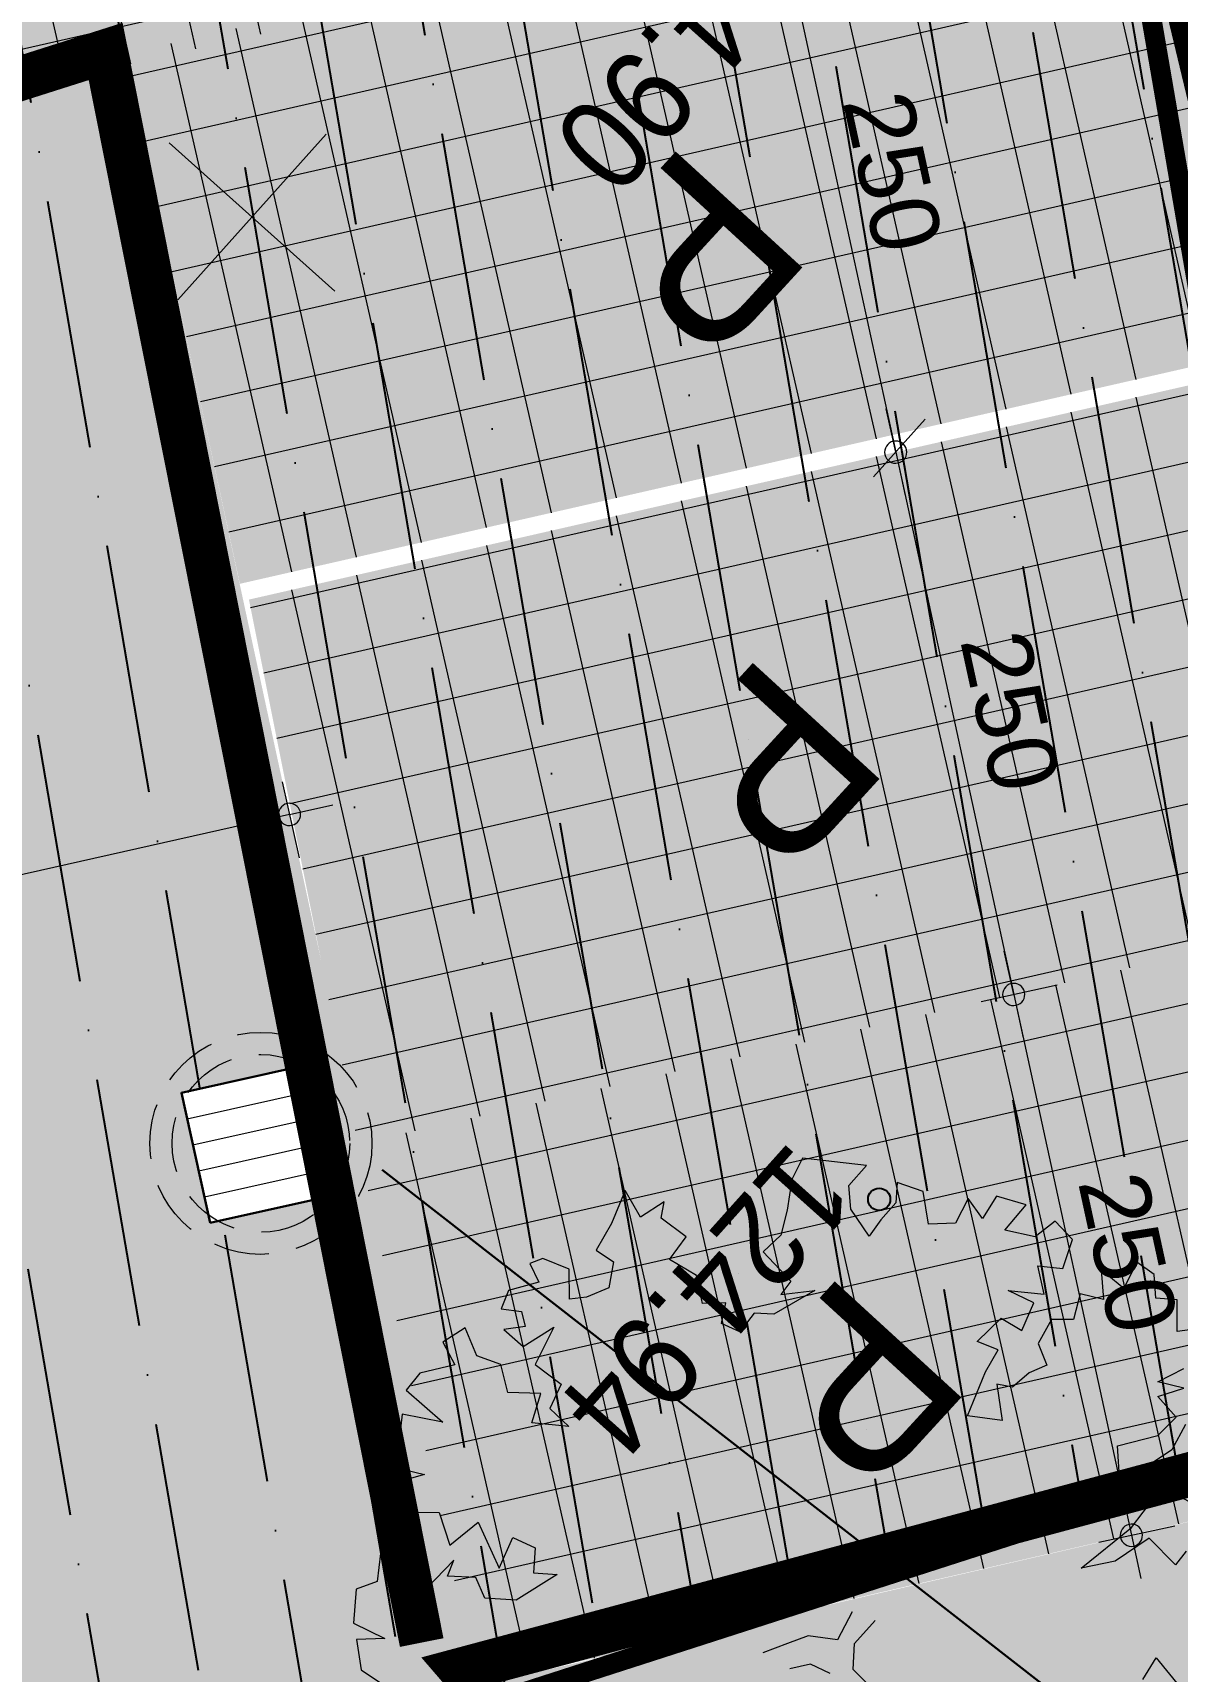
# Model space of a CAD drawing. Header units: metres. Extents: x -2858 to 512, y -1995 to 1252.
# Drawn here: x -413.8 to -408.64, y -76.17 to -68.79 of the extents above; entities that cross this region are included whole.
import ezdxf
from ezdxf import colors
from ezdxf.entities.mleader import LeaderData, LeaderLine
from ezdxf.enums import TextEntityAlignment as Align
from ezdxf.lldxf.tags import DXFTag
from ezdxf.math import Vec2, Vec3

# ---------------------------------------------------------------- set-up
doc = ezdxf.new("R2010")
doc.units = ezdxf.units.M
doc.header["$PDMODE"] = 33
doc.header["$PDSIZE"] = 0.1
doc.linetypes.add('CACHE', pattern=[0.375, 0.25, -0.125])
doc.linetypes.add('Grille', pattern=[0.8, 0.4, -0.4])
for name, color, linetype in [('--ui- Rsx Humides- EP projeté', 150, 'EP proj'), ('--ui- Rsx Humides- EP texte', 5, 'Continuous'), ('Calque commun', 7, 'Continuous'), ('Calque14', 7, 'Continuous'), ('Calque15', 7, 'Continuous'), ('Calque27', 7, 'Continuous'), ('Textes', 7, 'Continuous')]:
    doc.layers.add(name, color=color, linetype=linetype)
doc.layers.add('03-HCH-15x30-0 à 10cm', color=7, linetype='Continuous', lineweight=0, true_color=0xb3ffff)
doc.layers.add('03-HCH-15x40-10cm', color=7, linetype='Continuous', lineweight=0, true_color=0xb196e4)
doc.layers.add('05.1-EP-RGD', color=5, linetype='Continuous', lineweight=30)
doc.layers.add('05.2-EP-400PVC', color=5, linetype='Continuous', lineweight=30)
doc.layers.add('05.2-EP-PAR', color=5, linetype='CACHE', lineweight=0, plot=False)
doc.styles.add('ARIAL', font='arial.ttf')
doc.styles.add('Arial12', font='arial.ttf', dxfattribs={"width": 0.8999999761581421, "height": 0.4158399999141693})
doc.styles.add('Arial18', font='arial.ttf', dxfattribs={"height": 0.3092516362667084})
doc.styles.get("Standard").update_dxf_attribs({"font": 'arial.ttf'})
tags = doc.linetypes.add('DOT2', pattern=[0.125, 0, -0.125]).pattern_tags.tags
tags[6:7] = [DXFTag(74, 4), DXFTag(75, 0), DXFTag(340, '0'), DXFTag(46, 1.0), DXFTag(50, 0.0), DXFTag(44, 0.0), DXFTag(45, 0.0)]
tags[4:5] = [DXFTag(74, 4), DXFTag(75, 0), DXFTag(340, '0'), DXFTag(46, 1.0), DXFTag(50, 0.0), DXFTag(44, 0.0), DXFTag(45, 0.0)]
tags = doc.linetypes.add('EP proj', pattern='A,0.3,-0.1,0.1,-0.1,0.3,-0.2,["EP",Standard,S=0.1,R=0,X=-0.1,Y=-0.05],-0.25', length=1.35).pattern_tags.tags
tags[14] = DXFTag(74, 10)

# ---------------------------------------------------------------- blocks, each defined once
blk = doc.blocks.new('EP-RAG800')
at = {"color": 255, "lineweight": 0}
blk.add_wipeout([(-0.3000000000000227, 0.3000000000116473), (0.29999999995341126, 0.3000000000116473), (0.2999999999534112, -0.2999999999999944), (-0.3000000000000225, -0.29999999999999427)], dxfattribs=at)
blk.add_lwpolyline([(-0.3000000000000227, 0.3000000000116473), (0.2999999999534111, 0.3000000000116473), (0.2999999999534111, -0.2999999999999944), (-0.3000000000000225, -0.2999999999999943)], close=True)
at = {"lineweight": 9, "flags": 128}
for points in [[(-0.1800000000233059, 0.3000000000116473), (-0.1800000000233057, -0.2999999999999944)], [(-0.06000000002330586, 0.3000000000116473), (-0.06000000002330574, -0.2999999999999943)], [(0.05999999997669413, 0.3000000000116473), (0.05999999997669424, -0.2999999999999944)], [(0.1799999999766941, 0.3000000000116473), (0.1799999999766942, -0.2999999999999944)]]:
    blk.add_lwpolyline(points, dxfattribs=at)
at = {"layer": '05.2-EP-PAR'}
for radius in [0.5000000000052389, 0.4000000000052387]:
    blk.add_circle((-2.330580173293129e-11, 5.826478188808437e-12), radius, dxfattribs=at)
blk = doc.blocks.new('PointTopo_SPE')
at = {"layer": 'Calque commun', "color": 1, "linetype": 'ByBlock', "lineweight": -2}
blk.add_point((0, 0), dxfattribs=at)
blk = doc.blocks.new('geometrebondepartleger')
at = {"layer": 'Calque27', "color": 1, "linetype": 'Continuous', "lineweight": 9}
for p, q in [((45, 76.5, 79), (45, 77.5, 79)), ((44.5, 77, 79), (45.5, 77, 79))]:
    blk.add_line(p, q, dxfattribs=at)
at = {"layer": 'Calque14', "color": 0, "linetype": 'ByBlock', "lineweight": -2}
blk.add_blockref('PointTopo_SPE', (46.41253280639648, 82.05524444580078, 203.9409332275391), dxfattribs=at)
at = {"layer": 'Calque15', "color": 1, "linetype": 'ByBlock', "lineweight": -2, "style": 'Arial12', "width": 0.8999999761581421}
for s, p in [('124.94', (46.4725341796875, 81.99524688720703, 203.9409332275391)), ('124.90', (42.24604415893555, 78.17123413085938, 203.9014129638672))]:
    blk.add_text(s, height=0.4158399999141693, dxfattribs=at).set_placement(p, align=Align.TOP_LEFT)
blk = doc.blocks.new('arb5')
at = {"layer": 'Calque commun', "color": 0, "linetype": 'ByBlock', "lineweight": -2}
for p, q in [((0.3318437337875366, 0.8725113868713379), (0.3410786390304565, 0.9354943037033081)), ((0.3614476919174194, 0.8781841993331909), (0.3318437337875366, 0.8725113868713379)), ((0.2151054739952087, 0.8134925365447998), (0.2356699705123901, 0.8152971267700195)), ((0.2356699705123901, 0.8152971267700195), (0.2333407402038574, 0.7708380222320557)), ((0.182581901550293, 0.7250806093215942), (0.168396532535553, 0.781214714050293)), ((0.2333407402038574, 0.7708380222320557), (0.2805442810058594, 0.7597599029541016)), ((0.2805442810058594, 0.7597599029541016), (0.3138506412506104, 0.735844612121582)), ((0.1928585171699524, 0.7427325248718262), (0.182581901550293, 0.7250806093215942)), ((0.2382166385650635, 0.7471520900726318), (0.1928585171699524, 0.7427325248718262)), ((0.3138506412506104, 0.735844612121582), (0.2382166385650635, 0.7471520900726318)), ((0.1056244373321533, 0.7119077444076538), (0.1383474469184875, 0.7203704118728638)), ((0.1383474469184875, 0.7203704118728638), (0.1804910898208618, 0.7101776599884033)), ((0.1066390872001648, 0.6981056928634644), (0.1032792329788208, 0.6654781103134155)), ((0.1370306611061096, 0.6967345476150513), (0.1066390872001648, 0.6981056928634644)), ((0.1781958937644958, 0.669940710067749), (0.1370306611061096, 0.6967345476150513)), ((0.2082879543304443, 0.7012265920639038), (0.1781958937644958, 0.669940710067749)), ((0.1804910898208618, 0.7101776599884033), (0.2082879543304443, 0.7012265920639038)), ((0.07497614622116089, 0.6814708709716797), (0.09051692485809326, 0.6537579298019409)), ((0.1032792329788208, 0.6654781103134155), (0.07497614622116089, 0.6814708709716797)), ((0.09051692485809326, 0.6537579298019409), (0.05795973539352417, 0.6658438444137573)), ((0.005766391754150391, 0.651626706123352), (0.03121370077133179, 0.6305898427963257)), ((0.585084080696106, 0.6489226818084717), (0.5839921236038208, 0.618247389793396)), ((0.03121370077133179, 0.6305898427963257), (0.003421187400817871, 0.6051970720291138)), ((0.003421187400817871, 0.6051970720291138), (0.01902550458908081, 0.5853657722473145)), ((0.5839921236038208, 0.618247389793396), (0.5601881742477417, 0.5987340211868286)), ((0.6055326461791992, 0.6014646291732788), (0.613214373588562, 0.5766301155090332)), ((0.01902550458908081, 0.5853657722473145), (0, 0.5649693012237549)), ((0.5601881742477417, 0.5987340211868286), (0.5235879421234131, 0.5981848239898682)), ((0.5343501567840576, 0.571354866027832), (0.5707415342330933, 0.5809139013290405)), ((0.5707415342330933, 0.5809139013290405), (0.5902162790298462, 0.552324652671814)), ((0, 0.5649693012237549), (0.002896487712860107, 0.5401734113693237)), ((0.613214373588562, 0.5766301155090332), (0.6336517333984375, 0.562671422958374)), ((0.002896487712860107, 0.5401734113693237), (0.03647303581237793, 0.5497552156448364)), ((0.03647303581237793, 0.5497552156448364), (0.03816407918930054, 0.515116274356842)), ((0.1524890065193176, 0.5192609429359436), (0.1645113825798035, 0.5439364910125732)), ((0.1645113825798035, 0.5439364910125732), (0.1852688193321228, 0.5347607731819153)), ((0.2205840945243835, 0.5156148672103882), (0.2484424114227295, 0.5491708517074585)), ((0.2484424114227295, 0.5491708517074585), (0.2718148231506348, 0.5152015089988708)), ((0.5902162790298462, 0.552324652671814), (0.6137658357620239, 0.5403114557266235)), ((0.03816407918930054, 0.515116274356842), (0.06201803684234619, 0.5408223867416382)), ((0.06201803684234619, 0.5408223867416382), (0.07561105489730835, 0.5159401297569275)), ((0.07561105489730835, 0.5159401297569275), (0.1033172607421875, 0.5306364297866821)), ((0.1033172607421875, 0.5306364297866821), (0.1208987832069397, 0.5116336345672607)), ((0.1852688193321228, 0.5347607731819153), (0.2108614444732666, 0.5317391753196716)), ((0.2108614444732666, 0.5317391753196716), (0.2205840945243835, 0.5156148672103882)), ((0.6137658357620239, 0.5403114557266235), (0.6412403583526611, 0.5262959003448486)), ((0.1208987832069397, 0.5116336345672607), (0.1524890065193176, 0.5192609429359436)), ((0.2718148231506348, 0.5152015089988708), (0.2192991375923157, 0.4959198236465454)), ((0.1049196720123291, 0.4850195050239563), (0.08498615026473999, 0.4567482471466064)), ((0.1302579641342163, 0.4504712820053101), (0.1049196720123291, 0.4850195050239563)), ((0.1542595624923706, 0.4944741129875183), (0.1206670999526978, 0.4829218983650208)), ((0.1599482297897339, 0.4668405652046204), (0.1542595624923706, 0.4944741129875183)), ((0.2192991375923157, 0.4959198236465454), (0.1896883845329285, 0.4894025921821594)), ((0.1896883845329285, 0.4894025921821594), (0.1993405818939209, 0.4645521640777588)), ((0.03467023372650146, 0.4658809304237366), (0.03246134519577026, 0.4363405704498291)), ((0.06744319200515747, 0.4805362820625305), (0.03467023372650146, 0.4658809304237366)), ((0.08498615026473999, 0.4567482471466064), (0.06744319200515747, 0.4805362820625305)), ((0.1206670999526978, 0.4829218983650208), (0.1302579641342163, 0.4504712820053101)), ((0.1993405818939209, 0.4645521640777588), (0.1599482297897339, 0.4668405652046204)), ((0.03246134519577026, 0.4363405704498291), (0.06197893619537354, 0.4313167929649353)), ((0.06197893619537354, 0.4313167929649353), (0.08058422803878784, 0.3996379971504211)), ((0.08058422803878784, 0.3996379971504211), (0.04116004705429077, 0.397985577583313)), ((0.04116004705429077, 0.397985577583313), (0.05750435590744019, 0.3651989698410034)), ((0.05750435590744019, 0.3651989698410034), (0.08823424577713013, 0.3708626627922058)), ((0.08823424577713013, 0.3708626627922058), (0.08209359645843506, 0.3424800634384155)), ((0.08209359645843506, 0.3424800634384155), (0.1136906147003174, 0.3509518504142761)), ((0.1136906147003174, 0.3509518504142761), (0.1360279321670532, 0.3282510638237)), ((0.1360279321670532, 0.3282510638237), (0.1121354103088379, 0.2977597117424011)), ((0.1121354103088379, 0.2977597117424011), (0.1248453259468079, 0.2680990099906921)), ((0.1248453259468079, 0.2680990099906921), (0.1435438990592957, 0.282867968082428)), ((0.1435438990592957, 0.282867968082428), (0.1702920794487, 0.2834966778755188)), ((0.1702920794487, 0.2834966778755188), (0.193962037563324, 0.2864022254943848)), ((0.193962037563324, 0.2864022254943848), (0.1849338412284851, 0.2490347623825073)), ((0.2845760583877563, 0.282574474811554), (0.3376432657241821, 0.265537440776825)), ((0.3150447607040405, 0.255867063999176), (0.2845760583877563, 0.282574474811554)), ((0.7369747161865234, 0.2848357558250427), (0.7920281887054443, 0.2697531580924988)), ((0.7545335292816162, 0.2630180716514587), (0.7369747161865234, 0.2848357558250427)), ((0.291846752166748, 0.2067906856536865), (0.2953246831893921, 0.2540556192398071)), ((0.2953246831893921, 0.2540556192398071), (0.3150447607040405, 0.255867063999176)), ((0.3376432657241821, 0.265537440776825), (0.3524190187454224, 0.2476833462715149)), ((0.7315831184387207, 0.2446238398551941), (0.7545335292816162, 0.2630180716514587)), ((0.7920281887054443, 0.2697531580924988), (0.8154414892196655, 0.2408506274223328)), ((0.1849338412284851, 0.2490347623825073), (0.1659060716629028, 0.2283568382263184)), ((0.3524190187454224, 0.2476833462715149), (0.3800275325775146, 0.2502756118774414)), ((0.3800275325775146, 0.2502756118774414), (0.3877274990081787, 0.2276930212974548)), ((0.740368127822876, 0.21696537733078), (0.7315831184387207, 0.2446238398551941)), ((0.8154414892196655, 0.2408506274223328), (0.8045473098754883, 0.2164475321769714)), ((0.1659060716629028, 0.2283568382263184), (0.1343725919723511, 0.227766752243042)), ((0.1343725919723511, 0.227766752243042), (0.1791992783546448, 0.1663182377815247)), ((0.3877274990081787, 0.2276930212974548), (0.3659484386444092, 0.2149194478988647)), ((0.3659484386444092, 0.2149194478988647), (0.3854936361312866, 0.1950563192367554)), ((0.777908205986023, 0.2293302416801453), (0.740368127822876, 0.21696537733078)), ((0.7546625137329102, 0.1743426322937012), (0.777908205986023, 0.2293302416801453)), ((0.8045473098754883, 0.2164475321769714), (0.8260152339935303, 0.1906572580337524)), ((0.9766179323196411, 0.1902865171432495), (0.970992922782898, 0.2258017063140869)), ((0.2060042023658752, 0.1739841103553772), (0.2365707159042358, 0.1942874193191528)), ((0.2365707159042358, 0.1942874193191528), (0.2634323835372925, 0.2089905142784119)), ((0.2634323835372925, 0.2089905142784119), (0.291846752166748, 0.2067906856536865)), ((0.3854936361312866, 0.1950563192367554), (0.3655668497085571, 0.1676294803619385)), ((0.5987613201141357, 0.1460424065589905), (0.5990087985992432, 0.1767246127128601)), ((0.5990087985992432, 0.1767246127128601), (0.625470757484436, 0.1418858170509338)), ((0.7971194982528687, 0.1680883765220642), (0.7546625137329102, 0.1743426322937012)), ((0.8260152339935303, 0.1906572580337524), (0.8070987462997437, 0.1837722063064575)), ((0.8070987462997437, 0.1837722063064575), (0.8535374402999878, 0.1825529932975769)), ((0.8535374402999878, 0.1825529932975769), (0.8375356197357178, 0.1531239748001099)), ((0.9304153919219971, 0.1858737468719482), (0.9538695812225342, 0.1620379686355591)), ((0.9419198036193848, 0.1463700532913208), (0.9304153919219971, 0.1858737468719482)), ((0.9538695812225342, 0.1620379686355591), (0.9766179323196411, 0.1902865171432495)), ((0.1791992783546448, 0.1663182377815247), (0.2060042023658752, 0.1739841103553772)), ((0.3655668497085571, 0.1676294803619385), (0.3731555938720703, 0.1312539577484131)), ((0.7771291732788086, 0.1327799558639526), (0.7971194982528687, 0.1680883765220642)), ((0.5682810544967651, 0.1364356875419617), (0.5987613201141357, 0.1460424065589905)), ((0.5719130039215088, 0.0981215238571167), (0.5682810544967651, 0.1364356875419617)), ((0.625470757484436, 0.1418858170509338), (0.5926910638809204, 0.1263859868049622)), ((0.8375356197357178, 0.1531239748001099), (0.859162449836731, 0.1470378041267395)), ((0.859162449836731, 0.1470378041267395), (0.8597434759140015, 0.1143784523010254)), ((0.9101933240890503, 0.1218535304069519), (0.9419198036193848, 0.1463700532913208)), ((0.3731555938720703, 0.1312539577484131), (0.3404711484909058, 0.1275766491889954)), ((0.3404711484909058, 0.1275766491889954), (0.3441166877746582, 0.09095144271850586)), ((0.5926910638809204, 0.1263859868049622), (0.6180679798126221, 0.09662306308746338)), ((0.8220511674880981, 0.08315390348434448), (0.7771291732788086, 0.1327799558639526)), ((0.8597434759140015, 0.1143784523010254), (0.8866437673568726, 0.1338667869567871)), ((0.8866437673568726, 0.1338667869567871), (0.9101933240890503, 0.1218535304069519)), ((0.4200707674026489, 0.08442693948745728), (0.4466668367385864, 0.1011026501655579)), ((0.4466668367385864, 0.1011026501655579), (0.472186803817749, 0.08907347917556763)), ((0.5245118141174316, 0.08471018075942993), (0.5719130039215088, 0.0981215238571167)), ((0.3441166877746582, 0.09095144271850586), (0.3274226188659668, 0.08038890361785889)), ((0.3274226188659668, 0.08038890361785889), (0.3597301244735718, 0.0722460150718689)), ((0.4238139390945435, 0.05990570783615112), (0.4200707674026489, 0.08442693948745728)), ((0.472186803817749, 0.08907347917556763), (0.4878456592559814, 0.07599788904190063)), ((0.5658018589019775, 0.07339829206466675), (0.5245118141174316, 0.08471018075942993)), ((0.6180679798126221, 0.09662306308746338), (0.5992603302001953, 0.06834274530410767)), ((0.7559492588043213, 0.0895988941192627), (0.7915233373641968, 0.06763589382171631)), ((0.784247636795044, 0.03813642263412476), (0.7559492588043213, 0.0895988941192627)), ((0.7915233373641968, 0.06763589382171631), (0.8220511674880981, 0.08315390348434448)), ((0.3597301244735718, 0.0722460150718689), (0.3487541675567627, 0.03770935535430908)), ((0.3882828950881958, 0.05231022834777832), (0.4238139390945435, 0.05990570783615112)), ((0.4878456592559814, 0.07599788904190063), (0.462032675743103, 0.05171513557434082)), ((0.5368516445159912, 0.04407376050949097), (0.5468240976333618, 0.05891311168670654)), ((0.5468240976333618, 0.05891311168670654), (0.5664010047912598, 0.04299080371856689)), ((0.5664010047912598, 0.04299080371856689), (0.5658018589019775, 0.07339829206466675)), ((0.5992603302001953, 0.06834274530410767), (0.6108602285385132, 0.0406615138053894)), ((0.6957788467407227, 0.06362283229827881), (0.7210603952407837, 0.02203744649887085)), ((0.6972881555557251, 0.006464898586273193), (0.6957788467407227, 0.06362283229827881)), ((0.3487541675567627, 0.03770935535430908), (0.3882828950881958, 0.05231022834777832)), ((0.462032675743103, 0.05171513557434082), (0.4736007452011108, 0.02009308338165283)), ((0.5504856109619141, 0.0242583155632019), (0.5368516445159912, 0.04407376050949097)), ((0.6108602285385132, 0.0406615138053894), (0.5956778526306152, 0.008129328489303589)), ((0.4736007452011108, 0.02009308338165283), (0.4884628057479858, 0.01293551921844482)), ((0.4884628057479858, 0.01293551921844482), (0.4973729848861694, 0.03566563129425049)), ((0.4973729848861694, 0.03566563129425049), (0.528740644454956, 0.01570707559585571)), ((0.528740644454956, 0.01570707559585571), (0.5504856109619141, 0.0242583155632019)), ((0.6262965202331543, 8.940696716308594e-08), (0.6363801956176758, 0.02863234281539917)), ((0.6363801956176758, 0.02863234281539917), (0.6716568470001221, 0.004701197147369385)), ((0.7210603952407837, 0.02203744649887085), (0.74371337890625, 0.03846350312232971)), ((0.74371337890625, 0.03846350312232971), (0.7615945339202881, 0.02171036601066589)), ((0.7615945339202881, 0.02171036601066589), (0.784247636795044, 0.03813642263412476)), ((0.5956778526306152, 0.008129328489303589), (0.6262965202331543, 8.940696716308594e-08)), ((0.6716568470001221, 0.004701197147369385), (0.6972881555557251, 0.006464898586273193))]:
    blk.add_line(p, q, dxfattribs=at)
blk = doc.blocks.new('hatch55')
at = {"layer": 'Calque commun', "color": 64, "linetype": 'Continuous', "lineweight": 9}
for p, q in [((-27.58623123168945, 69.30397033691406), (-28.99806785583496, 67.31126403808594)), ((-27.34143447875977, 69.13054656982422), (-28.75327110290527, 67.1378402709961)), ((-27.09663772583008, 68.9571304321289), (-28.50847434997559, 66.96442413330078)), ((-26.85184288024902, 68.78370666503906), (-28.2636775970459, 66.79100036621094)), ((-26.60704612731934, 68.61028289794922), (-28.01888084411621, 66.61758422851562)), ((-26.36224937438965, 68.4368667602539), (-27.77408409118652, 66.44416046142578)), ((-26.11745262145996, 68.26344299316406), (-27.52928733825684, 66.27074432373047)), ((-25.87265586853027, 68.09002685546875), (-27.28449058532715, 66.09732055664062)), ((-25.62785911560059, 67.9166030883789), (-27.03969383239746, 65.92390441894531)), ((-25.3830623626709, 67.7431869506836), (-26.79489707946777, 65.75048065185547)), ((-25.13826560974121, 67.56976318359375), (-26.55010223388672, 65.57705688476562)), ((-24.89346885681152, 67.39634704589844), (-26.30530548095703, 65.40364074707031)), ((-24.64867210388184, 67.2229232788086), (-26.06050872802734, 65.23021697998047)), ((-24.40387535095215, 67.04949951171875), (-25.81571197509766, 65.05680084228516)), ((-24.15907859802246, 66.87608337402344), (-25.57091522216797, 64.88337707519531))]:
    blk.add_line(p, q, dxfattribs=at)
blk = doc.blocks.new('hatch56')
at = {"layer": 'Calque commun', "color": 64, "linetype": 'Continuous', "lineweight": 9}
for p, q in [((-28.18356132507324, 69.43519592285156), (-24.10376358032227, 66.54464721679688)), ((-28.35966682434082, 69.19229888916016), (-24.27986717224121, 66.30175018310547)), ((-28.53577041625977, 68.94940185546875), (-24.45597267150879, 66.05885314941406)), ((-28.71187591552734, 68.70651245117188), (-24.63207626342773, 65.81596374511719)), ((-28.88798141479492, 68.46361541748047), (-24.80818176269531, 65.57306671142578)), ((-29.06408500671387, 68.22071838378906), (-24.98428535461426, 65.33016967773438)), ((-29.24018859863281, 67.97782135009766), (-25.16039085388184, 65.08727264404297)), ((-29.41629409790039, 67.73493194580078), (-25.33649444580078, 64.8443832397461))]:
    blk.add_line(p, q, dxfattribs=at)
blk = doc.blocks.new('hatch57')
at = {"layer": 'Calque commun', "color": 64, "linetype": 'Continuous', "lineweight": 9}
for p, q in [((-25.83679389953613, 71.22412872314453), (-27.28191757202148, 69.18443298339844)), ((-25.59199714660645, 71.05070495605469), (-27.0371208190918, 69.0110092163086)), ((-25.34720039367676, 70.87728118896484), (-26.79232406616211, 68.83759307861328)), ((-25.10240364074707, 70.70386505126953), (-26.54752731323242, 68.66416931152344)), ((-24.85760688781738, 70.53044128417969), (-26.30273056030273, 68.49075317382812)), ((-24.6128101348877, 70.35702514648438), (-26.05793380737305, 68.31732940673828)), ((-24.36801338195801, 70.18360137939453), (-25.81313705444336, 68.14390563964844)), ((-24.12321853637695, 70.01018524169922), (-25.56834030151367, 67.97048950195312)), ((-23.87842178344727, 69.83676147460938), (-25.32354354858398, 67.79706573486328)), ((-23.63362503051758, 69.66334533691406), (-25.0787467956543, 67.62364959716797)), ((-23.38882827758789, 69.48992156982422), (-24.83395004272461, 67.45022583007812)), ((-23.1440315246582, 69.31649780273438), (-24.58915328979492, 67.27680969238281)), ((-22.89923477172852, 69.14308166503906), (-24.34435844421387, 67.10338592529297)), ((-22.65443801879883, 68.96965789794922), (-24.09956169128418, 66.92996978759766))]:
    blk.add_line(p, q, dxfattribs=at)
blk = doc.blocks.new('hatch58')
at = {"layer": 'Calque commun', "color": 64, "linetype": 'Continuous', "lineweight": 9}
for p, q in [((-26.5546760559082, 71.65779113769531), (-22.47487449645996, 68.76725006103516)), ((-26.73469161987305, 71.41766357421875), (-22.6548900604248, 68.52713012695312)), ((-26.91470718383789, 71.17754364013672), (-22.83490562438965, 68.28700256347656)), ((-27.09472274780273, 70.93741607666016), (-23.01492118835449, 68.04688262939453)), ((-27.27473831176758, 70.69729614257812), (-23.19493675231934, 67.80675506591797)), ((-27.45475387573242, 70.45716857910156), (-23.37495231628418, 67.56663513183594)), ((-27.63476943969727, 70.21704864501953), (-23.55496788024902, 67.32650756835938)), ((-27.81478500366211, 69.97692108154297), (-23.7349853515625, 67.08638763427734)), ((-27.99480056762695, 69.73680114746094), (-23.91500091552734, 66.84626007080078))]:
    blk.add_line(p, q, dxfattribs=at)
blk = doc.blocks.new('hatch59')
at = {"layer": 'Calque commun', "color": 64, "linetype": 'Continuous', "lineweight": 9}
for p, q in [((-23.87413215637207, 72.88475799560547), (-25.31339645385742, 70.85334014892578)), ((-23.62904167175293, 72.71174621582031), (-25.06860160827637, 70.67991638183594)), ((-23.38395118713379, 72.53874206542969), (-24.82380485534668, 70.50650024414062)), ((-23.13886070251465, 72.36573791503906), (-24.57900810241699, 70.33307647705078)), ((-22.89377021789551, 72.19273376464844), (-24.3342113494873, 70.15965270996094)), ((-22.64867973327637, 72.01972961425781), (-24.08941459655762, 69.98623657226562)), ((-22.40358924865723, 71.84672546386719), (-23.84461784362793, 69.81281280517578)), ((-22.15849876403809, 71.67371368408203), (-23.59982109069824, 69.63939666748047)), ((-21.91340827941895, 71.5007095336914), (-23.35502433776855, 69.46597290039062)), ((-21.6683177947998, 71.32770538330078), (-23.11022758483887, 69.29255676269531)), ((-21.42322731018066, 71.15470123291016), (-22.86543083190918, 69.11913299560547)), ((-21.17813682556152, 70.98169708251953), (-22.62063407897949, 68.94571685791016))]:
    blk.add_line(p, q, dxfattribs=at)
blk = doc.blocks.new('hatch60')
at = {"layer": 'Calque commun', "color": 64, "linetype": 'Continuous', "lineweight": 9}
for p, q in [((-25.17523574829102, 73.59346008300781), (-21.08793258666992, 70.69759368896484)), ((-25.34918594360352, 73.34903717041016), (-21.26285552978516, 70.45386505126953)), ((-25.52313613891602, 73.1046142578125), (-21.43777847290039, 70.21012878417969)), ((-25.69708633422852, 72.86019897460938), (-21.61269950866699, 69.96640014648438)), ((-25.87103652954102, 72.61577606201172), (-21.78762245178223, 69.72266387939453)), ((-26.04498672485352, 72.37135314941406), (-21.96254348754883, 69.47893524169922)), ((-26.21893692016602, 72.1269302368164), (-22.13746643066406, 69.23519897460938)), ((-26.39288711547852, 71.88250732421875), (-22.31238746643066, 68.99147033691406))]:
    blk.add_line(p, q, dxfattribs=at)
blk = doc.blocks.new('new237')
at = {"layer": 'Calque commun', "color": 1, "linetype": 'Continuous', "lineweight": 9}
blk.add_arc((0, 0), 0.5, 0, 359.9994089612657, dxfattribs=at)
blk = doc.blocks.new('DimLine6330')
at = {"layer": 'Calque commun', "color": 1, "linetype": 'Continuous', "lineweight": 9}
for p, q in [((-23.42582511901855, 67.47489929199219), (-23.22302436828613, 67.7601547241211)), ((-23.33891105651855, 67.59715270996094), (-23.50175285339355, 67.71326446533203)), ((-23.33891105651855, 67.59715270996094), (-18.53225708007812, 64.16975402832031))]:
    blk.add_line(p, q, dxfattribs=at)
at = {"layer": 'Calque commun', "color": 1, "linetype": 'Continuous', "lineweight": 9, "xscale": 0.1000000049646556, "yscale": 0.1000000049646556, "zscale": 0.1000000049646556, "rotation": 324.5091234053309}
blk.add_blockref('new237', (-23.33891105651855, 67.59715270996094), dxfattribs=at)
blk = doc.blocks.new('new269')
at = {"layer": 'Calque commun', "color": 1, "linetype": 'Continuous', "lineweight": 9}
blk.add_arc((0, 0), 0.5, 0, 359.9994089612657, dxfattribs=at)
blk = doc.blocks.new('new270')
at = {"layer": 'Calque commun', "color": 1, "linetype": 'Continuous', "lineweight": 9}
blk.add_arc((0, 0), 0.5, 0, 359.9994089612657, dxfattribs=at)
blk = doc.blocks.new('DimLine6566')
at = {"layer": 'Calque commun', "color": 1, "linetype": 'Continuous', "lineweight": 9}
for p, q in [((-26.37529563903809, 68.54215240478516), (-26.25804710388184, 68.70417785644531)), ((-27.82442283630371, 66.53956604003906), (-26.37529563903809, 68.54215240478516)), ((-26.22529602050781, 68.54215240478516), (-26.57529640197754, 68.54215240478516)), ((-27.70281600952148, 66.45175170898438), (-27.98656463623047, 66.65665435791016)), ((-27.82442283630371, 66.53956604003906), (-27.94167137145996, 66.3775405883789))]:
    blk.add_line(p, q, dxfattribs=at)
at = {"layer": 'Calque commun', "color": 1, "linetype": 'Continuous', "lineweight": 9, "xscale": 0.1000000041923748, "yscale": 0.1000000041923748, "zscale": 0.1000000041923748, "rotation": 54.10945569479433}
for name, p in [('new270', (-26.37529563903809, 68.54215240478516)), ('new269', (-27.82442283630371, 66.53956604003906))]:
    blk.add_blockref(name, p, dxfattribs=at)
at = {"layer": 'Calque commun', "color": 1, "linetype": 'Continuous', "lineweight": 9, "style": 'Arial18'}
blk.add_text('250', height=0.3092516404143678, rotation=54.10945503960151, dxfattribs=at).set_placement((-27.10795974731445, 67.54672241210938), align=Align.BOTTOM_CENTER)
blk = doc.blocks.new('new271')
at = {"layer": 'Calque commun', "color": 1, "linetype": 'Continuous', "lineweight": 9}
blk.add_arc((0, 0), 0.5, 0, 359.9994089612657, dxfattribs=at)
blk = doc.blocks.new('new272')
at = {"layer": 'Calque commun', "color": 1, "linetype": 'Continuous', "lineweight": 9}
blk.add_arc((0, 0), 0.5, 0, 359.9994089612657, dxfattribs=at)
blk = doc.blocks.new('DimLine6574')
at = {"layer": 'Calque commun', "color": 1, "linetype": 'Continuous', "lineweight": 9}
for p, q in [((-24.90977096557617, 70.56739807128906), (-24.79252243041992, 70.72942352294922)), ((-24.78816413879395, 70.47958374023438), (-25.07191276550293, 70.68448638916016)), ((-26.37529563903809, 68.54215240478516), (-24.90977096557617, 70.56739807128906)), ((-26.22529602050781, 68.54215240478516), (-26.57529640197754, 68.54215240478516)), ((-26.37529563903809, 68.54215240478516), (-26.49254417419434, 68.380126953125))]:
    blk.add_line(p, q, dxfattribs=at)
at = {"layer": 'Calque commun', "color": 1, "linetype": 'Continuous', "lineweight": 9, "xscale": 0.1000000030399208, "yscale": 0.1000000030399208, "zscale": 0.1000000030399208, "rotation": 54.10944204370832}
for name, p in [('new272', (-24.90977096557617, 70.56739807128906)), ('new271', (-26.37529563903809, 68.54215240478516))]:
    blk.add_blockref(name, p, dxfattribs=at)
at = {"layer": 'Calque commun', "color": 1, "linetype": 'Continuous', "lineweight": 9, "style": 'Arial18'}
blk.add_text('250', height=0.3092516321601594, rotation=54.10944550208185, dxfattribs=at).set_placement((-25.65063285827637, 69.56063842773438), align=Align.BOTTOM_CENTER)
blk = doc.blocks.new('new273')
at = {"layer": 'Calque commun', "color": 1, "linetype": 'Continuous', "lineweight": 9}
blk.add_arc((0, 0), 0.5, 0, 359.9994089612657, dxfattribs=at)
blk = doc.blocks.new('new274')
at = {"layer": 'Calque commun', "color": 1, "linetype": 'Continuous', "lineweight": 9}
blk.add_arc((0, 0), 0.5, 0, 359.9994089612657, dxfattribs=at)
blk = doc.blocks.new('DimLine6582')
at = {"layer": 'Calque commun', "color": 1, "linetype": 'Continuous', "lineweight": 9}
for p, q in [((-23.32683181762695, 72.49903106689453), (-23.61038589477539, 72.70420837402344)), ((-23.44835472106934, 72.58696746826172), (-23.33110618591309, 72.74899291992188)), ((-24.90977096557617, 70.56739807128906), (-23.44835472106934, 72.58696746826172)), ((-24.78816413879395, 70.47958374023438), (-25.07191276550293, 70.68448638916016)), ((-24.90977096557617, 70.56739807128906), (-25.02701950073242, 70.4053726196289))]:
    blk.add_line(p, q, dxfattribs=at)
at = {"layer": 'Calque commun', "color": 1, "linetype": 'Continuous', "lineweight": 9, "xscale": 0.1000000036766495, "yscale": 0.1000000036766495, "zscale": 0.1000000036766495, "rotation": 54.1094633849308}
for name, p in [('new274', (-23.44835472106934, 72.58696746826172)), ('new273', (-24.90977096557617, 70.56739807128906))]:
    blk.add_blockref(name, p, dxfattribs=at)
at = {"layer": 'Calque commun', "color": 1, "linetype": 'Continuous', "lineweight": 9, "style": 'Arial18'}
blk.add_text('250', height=0.3092516337354367, rotation=54.10946257506057, dxfattribs=at).set_placement((-24.18716239929199, 71.58303833007812), align=Align.BOTTOM_CENTER)
blk = doc.blocks.new('hatch67')
at = {"layer": 'Calque commun', "color": 64, "linetype": 'Continuous', "lineweight": 9}
for p, q in [((-27.30532455444336, 63.13052368164062), (-25.87065315246582, 65.15546417236328)), ((-27.06001091003418, 62.95783233642578), (-25.62585639953613, 64.98204040527344)), ((-26.81469535827637, 62.7851448059082), (-25.38105964660645, 64.80862426757812)), ((-26.56937980651855, 62.61245727539062), (-25.13626289367676, 64.63520050048828))]:
    blk.add_line(p, q, dxfattribs=at)
blk = doc.blocks.new('hatch68')
at = {"layer": 'Calque commun', "color": 64, "linetype": 'Continuous', "lineweight": 9}
blk.add_line((-25.03074264526367, 64.34807586669922), (-29.1087646484375, 67.23735809326172), dxfattribs=at)

msp = doc.modelspace()

# ---------------------------------------------------------------- hatches: boundary and pattern name
at = {"layer": '--ui- Rsx Humides- EP projeté', "linetype": 'Grille'}
h = msp.add_hatch(dxfattribs=at)
h.set_pattern_fill('ANSI36', color=5, scale=3.6, angle=-125.2777609185295, style=0)
h.set_pattern_definition([(279.7222390814705, (-1933.275265292111, 2198.854871562281), (0.5765237692289602, -0.7001975389231476), [1.124999999999999, -0.2249999999999999, 0, -0.2249999999999999])])
h.paths.add_polyline_path([(-427.8325428299256, -57.22852030564209), (-413.0008965144308, -52.73269022972002), (-408.8059035269789, -67.60582646851819), (-408.8157845012053, -68.40886572676507), (-407.8032900663436, -74.29035803885293), (-407.8869936076783, -73.90459370908005), (-407.3976274565078, -74.91888121893638), (-417.5450140256765, -78.19144828869449), (-418.0903771243188, -75.8843701196271), (-422.5824912894155, -76.95506621959399)])
at = {"layer": 'Calque commun', "linetype": 'Continuous', "lineweight": 9}
h = msp.add_hatch(color=71, dxfattribs=at)
h.paths.add_polyline_path([(-423.2094735015299, -80.44952058930173), (-430.5856462012789, -56.2182892654431), (-407.4725617473589, -49.33254700428549), (-404.5237349237248, -66.81037685464219), (-404.5235381952825, -66.81046594340873), (-403.0743342049501, -75.15385127795074), (-403.101384914416, -75.15567647283052), (-403.2851196119635, -75.2038320336678), (-410.457131043543, -76.83756216239692), (-410.3940629073005, -77.06707685956175), (-410.9658415573715, -77.04678300297388), (-411.4987573361987, -76.79089135781359), (-411.9913788608841, -76.32526546143845), (-412.0212709756267, -76.29279389849387), (-406.9114541172971, -75.11424338892704), (-408.5027783674101, -67.7980628876839), (-409.0323501897875, -67.89777951680824), (-410.1822136157087, -63.02737571058969), (-415.0170975876031, -64.21458537817065), (-415.1687853133637, -63.34243954251139), (-410.3746579036996, -62.24910026407329), (-410.2872904624608, -62.3490252271915), (-411.5270846505624, -57.35647630009618), (-409.9072890435638, -57.07222926323951), (-410.9255398790287, -52.09587855628601), (-422.8343788484975, -55.07881305066084), (-422.6893859709795, -55.80305899938492), (-427.5264118821957, -56.900557707925), (-427.5289988153997, -56.93043478394989), (-426.3737007119935, -61.80366132907091), (-421.5335221968677, -60.63686222120705), (-421.2139845556729, -61.85801724305324), (-426.0654636613384, -63.0275275035184), (-424.9272611993434, -67.8309080159041), (-420.0664967215271, -66.65915317054805), (-418.9612246027017, -71.28282472763817), (-417.5661740632571, -77.15463400063805), (-421.6120350133016, -78.06117882104911), (-420.686449212928, -82.06529983660877), (-420.6974910386131, -82.06199731568816), (-420.6883896982836, -82.1008886670615), (-422.6385593806353, -82.91704106787873), (-423.8662948362109, -83.46547142674626), (-425.2039447220749, -84.18505153800282), (-427.2525182802502, -85.72323495077856), (-440.15243971346, -95.68496155351545), (-442.1841730573208, -98.08617738622635), (-443.3087945885201, -101.2510543478963), (-443.3087958607786, -101.2510557689301), (-443.1990549349036, -105.2182377078138), (-445.7961488961913, -104.207122145915), (-449.3614525572674, -101.1975411756539), (-449.4307301828145, -101.107944379136), (-428.1146258112397, -84.31404625136511), (-428.1057925550888, -84.32848550581642), (-428.1057919189596, -84.32848479529949), (-423.9197270834188, -81.00909711132078)])
h.paths.add_polyline_path([(-424.6612429660311, -69.00338138417169), (-424.0106589521696, -71.86115045418012), (-422.7202494552243, -77.05809713401487), (-417.8274185470951, -75.95805340209691), (-419.1295078297429, -70.76372670861701), (-419.7864114420511, -67.89163887670287)], flags=16)
h.paths.add_polyline_path([(-406.1044116750068, -57.44164073551158), (-409.7605409535974, -58.10686556452131), (-408.5672199025129, -64.03069342060303), (-405.1392098139206, -63.39807169969143)], flags=16)
h.paths.add_polyline_path([(-418.8786916465651, -81.50520599522295), (-419.3412321951547, -79.16437157996336), (-417.1916338971563, -78.68315699021824), (-417.1883063885272, -78.69666578749471), (-417.2099549582939, -78.73569224039682), (-416.6660021812838, -80.92784448731007)])
h.paths.add_polyline_path([(-417.1690785554415, -78.66201307498534), (-417.1686910755931, -78.63868168711724), (-417.16503302277, -78.65472650361914)])
h = msp.add_hatch(color=43, dxfattribs=at)
h.paths.add_polyline_path([(-418.9612246027017, -71.28282472763817), (-417.289880350643, -78.17861044480262), (-417.2151660769715, -78.71454226150357), (-416.6660021812838, -80.92784448731007), (-415.897176493453, -84.04248938994968), (-414.0601663019578, -83.55695212350977), (-402.0927318168924, -80.76605347087005), (-403.0461563960851, -75.33665529330219), (-409.4242353410482, -76.78005196537646), (-410.3940629073005, -77.06707685956175), (-410.9658415573715, -77.04678300297388), (-411.4987573361987, -76.79089135781359), (-411.9913788608841, -76.32526546143845), (-412.021127025595, -76.29275893170217), (-411.7940864922272, -76.23647183151431), (-413.3819054946361, -68.88972597078828), (-413.8502572071263, -69.04653686455802), (-416.4019300873301, -58.46821147156487), (-414.7424233879327, -58.08975197293205), (-415.287497071788, -55.69962133470682), (-415.3228574383523, -55.70768543030849), (-415.864418456575, -53.33297278467941), (-422.8343788484975, -55.07881305066084)])
h.paths.add_polyline_path([(-412.922187850859, -52.59599978658792), (-411.0038816034542, -52.15851549502833), (-410.4557158508846, -54.56217198831087), (-410.4224578627715, -54.55458602884906), (-410.9255398790287, -52.09587855628601)])
h.paths.add_polyline_path([(-411.2541455920677, -57.30845173928353), (-409.9074641750726, -57.071504126496), (-409.9211820244449, -57.00446207937449)])
h.paths.add_polyline_path([(-409.6302398570846, -67.95767434324381), (-404.520110992482, -66.8297653245445), (-404.5217693920671, -66.82204416471563)])

# ---------------------------------------------------------------- linework, layer by layer
at = {"layer": '--ui- Rsx Humides- EP projeté', "color": 5, "linetype": 'EP proj', "const_width": 0.09}
msp.add_lwpolyline([(-427.8325428299256, -57.22852030564209), (-413.0008965144308, -52.73269022972002), (-408.8059035269789, -67.60582646851819), (-408.8157845012053, -68.40886572676507), (-407.8032900663436, -74.29035803885293), (-407.8869936076783, -73.90459370908005), (-407.3976274565078, -74.91888121893638), (-417.5450140256765, -78.19144828869449), (-418.0903771243188, -75.8843701196271), (-422.5824912894155, -76.95506621959399)], close=True, dxfattribs=at)
at = {"layer": '05.2-EP-400PVC', "flags": 128}
msp.add_lwpolyline([(-412.2246560240994, -73.91668426081762), (-403.3184304537205, -80.85788492076375)], dxfattribs=at)
at = {"layer": 'Calque commun', "color": 43, "linetype": 'Continuous', "lineweight": 9, "true_color": 0xdbbe82}
for points in [[(-409.0223432982808, -67.9454959837862), (-409.5778344463536, -65.51501021170668), (-413.89718559543, -69.05723908635645), (-414.4189266201736, -66.63428753931223)], [(-407.9901619618636, -70.16496369886517), (-408.5070631974868, -67.777982868218), (-412.8650042590128, -71.27670680143532), (-413.3819054946361, -68.88972597078828)], [(-407.4592103911901, -72.68819171673968), (-407.9493598662954, -70.2360450287253), (-412.3340526883395, -73.79993481930984), (-412.8242021634446, -71.34778813129549)], [(-406.9114541172971, -75.11424338892704), (-407.4592103911901, -72.68819171673968), (-411.7940864922272, -76.23647183151431), (-412.3340526883395, -73.79993481930984)]]:
    msp.add_trace(points, dxfattribs=at)

# ---------------------------------------------------------------- block references
at = {"layer": 'Calque commun', "color": 0, "linetype": 'ByBlock', "lineweight": -2, "rotation": 228.1617603435354}
for name, p in [('geometrebondepartleger', (-440.1615757962397, 15.26316504976202)), ('hatch68', (-478.5712305772375, -44.61440736956069)), ('hatch67', (-478.5712305772375, -44.61440736956069)), ('hatch56', (-478.5712305772375, -44.61440736956069)), ('hatch55', (-478.5712305772375, -44.61440736956069)), ('hatch58', (-478.5712305772375, -44.61440736956069)), ('hatch57', (-478.5712305772375, -44.61440736956069)), ('hatch60', (-478.5712305772375, -44.61440736956069)), ('hatch59', (-478.5712305772375, -44.61440736956069))]:
    msp.add_blockref(name, p, dxfattribs=at)
at = {"layer": 'Calque commun', "color": 1, "linetype": 'Continuous', "lineweight": 9, "rotation": 228.1617603435354}
for name in ['DimLine6566', 'DimLine6330', 'DimLine6574', 'DimLine6582']:
    msp.add_blockref(name, (-478.5712305772375, -44.61440736956069), dxfattribs=at)
at = {"layer": 'Calque commun', "color": 64, "linetype": 'DOT2', "lineweight": 18, "xscale": 3.81469721371369, "yscale": 3.814696974833699, "zscale": 3.814697265625, "rotation": 227.4939527206938}
msp.add_blockref('arb5', (-410.3374434576356, -72.93185513371733), dxfattribs=at)

# ---------------------------------------------------------------- texts
at = {"layer": 'Textes', "color": 5, "linetype": 'ByBlock', "lineweight": -2, "style": 'ARIAL'}
for height, rotation, p in [(0.7731290654225248, 227.493997135138, (-411.0136833420354, -69.10771683555598)), (0.7731290308406246, 227.4939239959323, (-410.6664316360803, -71.41114106162223)), (0.7731290308406246, 227.4939239959323, (-410.2976992319362, -74.19691533057917))]:
    msp.add_text('P', height=height, rotation=rotation, dxfattribs=at).set_placement(p, align=Align.BOTTOM_LEFT)

# ---------------------------------------------------------------- next in the draw order: block references
at = {"layer": '05.1-EP-RGD', "rotation": 102.490179170086}
msp.add_blockref('EP-RAG800', (-412.7702401201677, -73.79706123737725), dxfattribs=at)

# ---------------------------------------------------------------- next in the draw order: linework, layer by layer
at = {"layer": '03-HCH-15x30-0 à 10cm', "const_width": 0.2, "flags": 128}
msp.add_lwpolyline([(-415.8776145707369, -53.24567850586382), (-414.7203336972265, -58.01120773738373), (-416.5275905353391, -58.42307879734423), (-413.9462230316412, -69.03039970342329), (-413.4694142400666, -68.87874412071031), (-412.046253649453, -76.04574512968586)], dxfattribs=at)
at = {"layer": '03-HCH-15x40-10cm', "const_width": 0.2, "flags": 128}
msp.add_lwpolyline([(-421.7818568230182, -60.66851514000004), (-426.4674402327506, -61.74764358884087), (-427.6379594171538, -56.84135303405662), (-422.89652117326, -55.69081246320823), (-423.0520840463869, -55.09521496608417), (-410.9819691571132, -52.30201945334389), (-410.0208458488174, -56.92079429538242), (-411.5425101777072, -57.30629106198782), (-408.8109035020948, -67.78253558421514), (-407.1036478510716, -74.89049612323109), (-411.8684883248713, -76.16808402558942), (-411.1325931151551, -77.02082130598555), (-403.0629241994973, -75.2831164634523)], dxfattribs=at)

# ---------------------------------------------------------------- next in the draw order: leaders
at = {"layer": '--ui- Rsx Humides- EP texte', "linetype": 'ByBlock', "ltscale": 2}
ml = msp.add_multileader_mtext('Standard', dxfattribs=at)
ml.set_content('{\\fVerdana|b0|i0|c0|p34;\\Louvrage de survers\\Pqsurverse 42L/S grille surversant directement dans la \\Pparcelle}', color=256)
ml.set_leader_properties()
ml.build(insert=Vec2(0, 0))
ml.multileader.update_dxf_attribs({"has_text_frame": 1, "text_right_attachment_type": 6, "dogleg_length": 0.36, "arrow_head_size": 1.04})
ctx = ml.context
ctx.base_point, ctx.char_height, ctx.arrow_head_size, ctx.landing_gap_size, ctx.plane_origin, ctx.plane_x_axis, ctx.plane_y_axis = Vec3(-409.4000423694848, -60.0316693457739), 0.48, 1.04, 0.3200000000000001, Vec3(-410.9481778626327, -75.94277026225899), Vec3(-0.6343654985516326, -0.7730332555895244), Vec3(0.7730332555895244, -0.6343654985516326)
ctx.right_attachment, ctx.text_align_type = 6, 2
notes = []
notes.append((ctx, [(1, (1, 1, 0), (-421.5627549930754, -74.37005056673868), (0.6343654985516326, 0.7730332555895242), 0.3600000000000003, [(0, [(-422.9427149054837, -76.70120842575099)], 0, [])])]))
ctx.mtext.insert, ctx.mtext.text_direction, ctx.mtext.rotation, ctx.mtext.alignment, ctx.mtext.flow_direction = Vec3(-420.657660876451, -74.23313599196963), Vec3(-0.6343654985516329, -0.7730332555895238), 0.043027586419083, 3, 5
ctx.mtext.has_bg_fill, ctx.mtext.bg_color, ctx.mtext.bg_scale_factor, ctx.mtext.bg_transparency, ctx.mtext.use_window_bg_color = 1, -1027028792, 1.5, 0, 1
for ctx, leaders in notes:
    for number, flags, end, landing, length, lines in leaders:
        leader = LeaderData()
        leader.index, (leader.has_last_leader_line, leader.has_dogleg_vector, leader.attachment_direction) = number, flags
        leader.last_leader_point, leader.dogleg_vector, leader.dogleg_length = Vec3(end), Vec3(landing), length
        for number, points, colour, breaks in lines:
            line = LeaderLine()
            line.index, line.vertices, line.color, line.breaks = number, Vec3.list(points), colors.encode_raw_color(colour), breaks
            leader.lines.append(line)
        ctx.leaders.append(leader)

doc.saveas('drawing.dxf')
